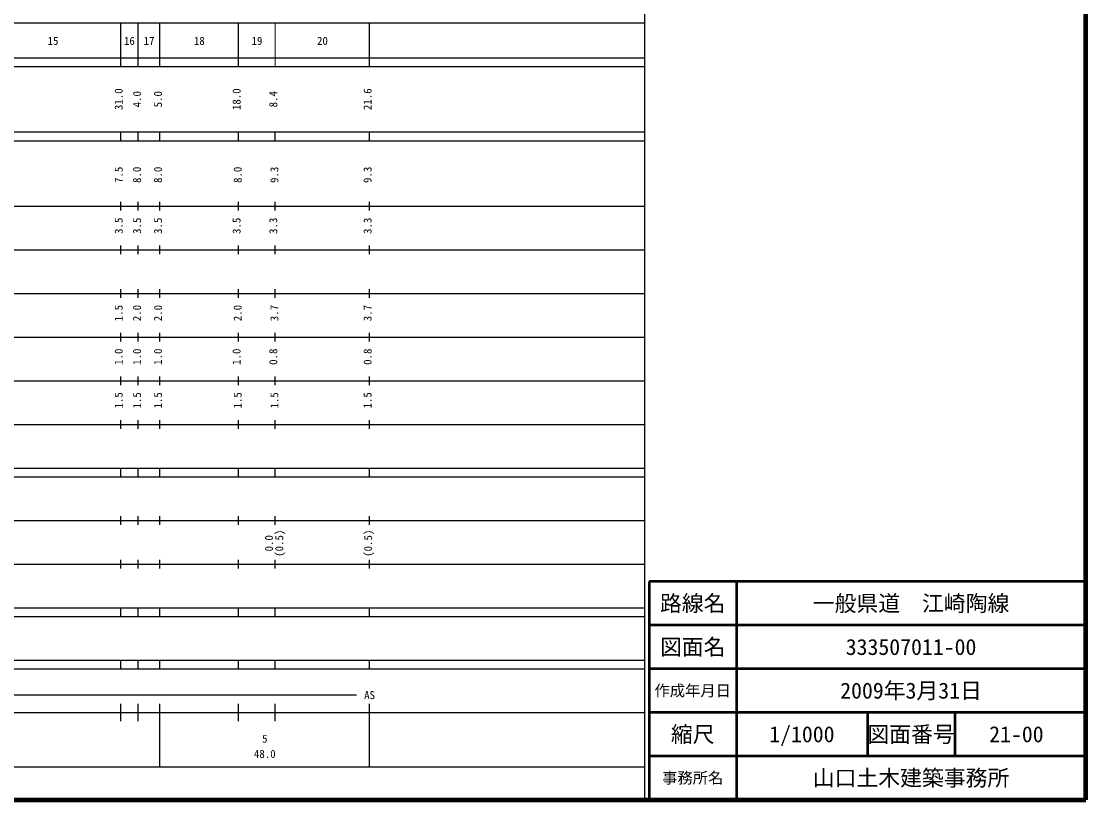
# Model space of a CAD drawing. Units: millimetres on the paper, enlarged 1000 times. Extents: x 40000 to 680000, y 20000 to 380000.
# Drawn here: x 436234 to 680000, y 20000 to 198357 of the extents above; entities that cross this region are included whole.
import ezdxf
from ezdxf.enums import TextEntityAlignment as Align

# ---------------------------------------------------------------- set-up
doc = ezdxf.new("R2010")
doc.units = ezdxf.units.MM
doc.header["$LTSCALE"] = 1000
for name, color, linetype, lineweight in [('M-TTL', 2, 'Continuous', 140), ('M-TTL-BAND', 7, 'Continuous', 25), ('M-TTL-FRAM', 2, 'Continuous', 50), ('M-TTL-LINE', 7, 'Continuous', 50)]:
    doc.layers.add(name, color=color, linetype=linetype, lineweight=lineweight)
doc.layers.add('M-TTL-TXT', color=7, linetype='Continuous')
doc.styles.add('ＭＳ ゴシック', font='')
doc.styles.get('ＭＳ ゴシック').set_extended_font_data('MS Gothic')

msp = doc.modelspace()

# ---------------------------------------------------------------- linework, layer by layer
at = {"layer": 'M-TTL'}
for p, q in [((680000, 20000), (680000, 380000)), ((40000, 20000), (680000, 20000))]:
    msp.add_line(p, q, dxfattribs=at)
at = {"layer": 'M-TTL-BAND'}
for p, q in [((579000, 20000), (579000, 370000)), ((68000, 198000), (579000, 198000)), ((459000, 188000), (459000, 198000)), ((463000, 188000), (463000, 198000)), ((468000, 188000), (468000, 198000)), ((486000, 188000), (486000, 198000)), ((516000, 188000), (516000, 198000)), ((40000, 190000), (579000, 190000)), ((40000, 188000), (579000, 188000)), ((40000, 173000), (579000, 173000)), ((40000, 171000), (579000, 171000)), ((459000, 171000), (459000, 173000)), ((463000, 171000), (463000, 173000)), ((468000, 171000), (468000, 173000)), ((486000, 171000), (486000, 173000)), ((494400, 171000), (494400, 173000)), ((516000, 171000), (516000, 173000)), ((459000, 155000), (459000, 157000)), ((463000, 155000), (463000, 157000)), ((468000, 155000), (468000, 157000)), ((486000, 155000), (486000, 157000)), ((494400, 155000), (494400, 157000)), ((516000, 155000), (516000, 157000)), ((40000, 156000), (579000, 156000)), ((459000, 145000), (459000, 147000)), ((463000, 145000), (463000, 147000)), ((468000, 145000), (468000, 147000)), ((486000, 145000), (486000, 147000)), ((494400, 145000), (494400, 147000)), ((516000, 145000), (516000, 147000)), ((46000, 146000), (579000, 146000)), ((459000, 135000), (459000, 137000)), ((463000, 135000), (463000, 137000)), ((468000, 135000), (468000, 137000)), ((486000, 135000), (486000, 137000)), ((494400, 135000), (494400, 137000)), ((516000, 135000), (516000, 137000)), ((52000, 136000), (579000, 136000)), ((459000, 125000), (459000, 127000)), ((463000, 125000), (463000, 127000)), ((468000, 125000), (468000, 127000)), ((486000, 125000), (486000, 127000)), ((494400, 125000), (494400, 127000)), ((516000, 125000), (516000, 127000)), ((46000, 126000), (579000, 126000)), ((52000, 116000), (579000, 116000)), ((459000, 115000), (459000, 117000)), ((463000, 115000), (463000, 117000)), ((468000, 115000), (468000, 117000)), ((486000, 115000), (486000, 117000)), ((494400, 115000), (494400, 117000)), ((516000, 115000), (516000, 117000)), ((46000, 106000), (579000, 106000)), ((459000, 105000), (459000, 107000)), ((463000, 105000), (463000, 107000)), ((468000, 105000), (468000, 107000)), ((486000, 105000), (486000, 107000)), ((494400, 105000), (494400, 107000)), ((516000, 105000), (516000, 107000)), ((40000, 96000), (579000, 96000)), ((459000, 94000), (459000, 96000)), ((463000, 94000), (463000, 96000)), ((468000, 94000), (468000, 96000)), ((486000, 94000), (486000, 96000)), ((494400, 94000), (494400, 96000)), ((516000, 94000), (516000, 96000)), ((40000, 94000), (579000, 94000)), ((49000, 84000), (579000, 84000)), ((459000, 83000), (459000, 85000)), ((463000, 83000), (463000, 85000)), ((468000, 83000), (468000, 85000)), ((486000, 83000), (486000, 85000)), ((494400, 83000), (494400, 85000)), ((516000, 83000), (516000, 85000)), ((40000, 74000), (579000, 74000)), ((459000, 73000), (459000, 75000)), ((463000, 73000), (463000, 75000)), ((468000, 73000), (468000, 75000)), ((486000, 73000), (486000, 75000)), ((494400, 73000), (494400, 75000)), ((516000, 73000), (516000, 75000)), ((40000, 64000), (579000, 64000)), ((459000, 62000), (459000, 64000)), ((463000, 62000), (463000, 64000)), ((468000, 62000), (468000, 64000)), ((486000, 62000), (486000, 64000)), ((494400, 62000), (494400, 64000)), ((516000, 62000), (516000, 64000)), ((40000, 62000), (579000, 62000)), ((40000, 52000), (579000, 52000)), ((459000, 50000), (459000, 52000)), ((463000, 50000), (463000, 52000)), ((468000, 50000), (468000, 52000)), ((486000, 50000), (486000, 52000)), ((494400, 50000), (494400, 52000)), ((516000, 50000), (516000, 52000)), ((40000, 50000), (579000, 50000)), ((71000, 44000), (513000, 44000)), ((459000, 38000), (459000, 42000)), ((463000, 38000), (463000, 42000)), ((468000, 27500), (468000, 42000)), ((486000, 38000), (486000, 42000)), ((494400, 38000), (494400, 42000)), ((516000, 27500), (516000, 42000)), ((40000, 40000), (579000, 40000)), ((68000, 27500), (579000, 27500))]:
    msp.add_line(p, q, dxfattribs=at)
at = {"layer": 'M-TTL-BAND', "lineweight": 13}
msp.add_line((494400, 188000), (494400, 198000), dxfattribs=at)
at = {"layer": 'M-TTL-FRAM'}
for p, q in [((680000, 70000), (580000, 70000)), ((580000, 70000), (580000, 20000))]:
    msp.add_line(p, q, dxfattribs=at)
at = {"layer": 'M-TTL-LINE'}
for p, q in [((600000, 70000), (600000, 20000)), ((680000, 60000), (580000, 60000)), ((680000, 50000), (580000, 50000)), ((680000, 40000), (580000, 40000)), ((630000, 40000), (630000, 30000)), ((650000, 40000), (650000, 30000)), ((680000, 30000), (580000, 30000))]:
    msp.add_line(p, q, dxfattribs=at)

# ---------------------------------------------------------------- texts
at = {"layer": 'M-TTL-BAND', "style": 'ＭＳ ゴシック'}
for s, p in [('15', (443500, 192405)), ('16', (461000, 192405)), ('17', (465500, 192405)), ('18', (477000, 192405)), ('19', (490200, 192405)), ('20', (505200, 192405)), ('AS', (516000, 42500)), ('5', (492000, 32523)), ('48.0', (492000, 29033))]:
    msp.add_text(s, height=1833, dxfattribs=at).set_placement(p, align=Align.BOTTOM_CENTER)
for s, p in [('31.0', (460000, 180500)), ('18.0', (487000, 180500)), ('21.6', (517000, 180500)), ('4.0', (464201, 180500)), ('5.0', (469000, 180500)), ('8.4', (495400, 180500)), ('7.5', (460000, 163174)), ('8.0', (464201, 163174)), ('8.0', (469000, 163174)), ('8.0', (487250, 163174)), ('9.3', (495650, 163174)), ('9.3', (517000, 163174)), ('3.5', (460000, 151500)), ('3.5', (464201, 151500)), ('3.5', (469000, 151500)), ('3.5', (487000, 151500)), ('3.3', (495400, 151500)), ('3.3', (517000, 151500)), ('1.5', (460000, 131500)), ('2.0', (464201, 131500)), ('2.0', (469000, 131500)), ('2.0', (487250, 131500)), ('3.7', (495650, 131500)), ('3.7', (517000, 131500)), ('1.0', (460000, 121500)), ('1.0', (464201, 121500)), ('1.0', (469000, 121500)), ('1.0', (487000, 121500)), ('0.8', (495400, 121500)), ('0.8', (517000, 121500)), ('1.5', (460000, 111500)), ('1.5', (464201, 111500)), ('1.5', (469000, 111500)), ('1.5', (487250, 111500)), ('1.5', (495650, 111500)), ('1.5', (517000, 111500)), ('0.0', (494400, 78764)), ('(0.5)', (496770, 78764)), ('(0.5)', (517120, 78764))]:
    msp.add_text(s, height=1833, rotation=90, dxfattribs=at).set_placement(p, align=Align.BOTTOM_CENTER)
at = {"layer": 'M-TTL-TXT', "style": 'ＭＳ ゴシック'}
for s, height, p in [('路線名', 3666, (590000, 65000)), ('一般県道\u3000江崎陶線', 3666, (640000, 65000)), ('図面名', 3666, (590000, 55000)), ('333507011-00', 3666, (640000, 55000)), ('作成年月日', 2566, (590000, 45000)), ('2009年3月31日', 3666, (640000, 45000)), ('縮尺', 3666, (590000, 35000)), ('1/1000', 3666, (615000, 35000)), ('図面番号', 3666, (640000, 35000)), ('21-00', 3666, (664125, 35000)), ('山口土木建築事務所', 3666, (640000, 25000)), ('事務所名', 2566, (590000, 25000))]:
    msp.add_text(s, height=height, dxfattribs=at).set_placement(p, align=Align.MIDDLE_CENTER)

doc.saveas('drawing.dxf')
